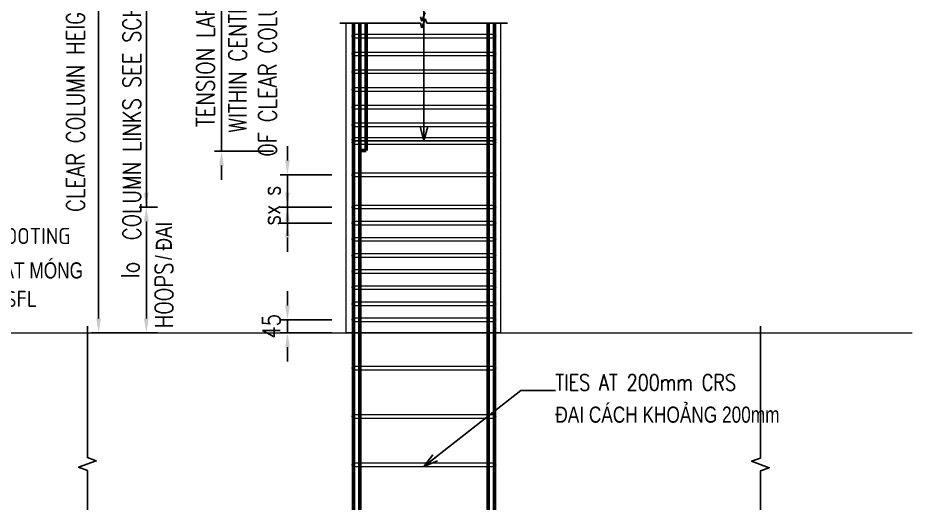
# Model space of a CAD drawing. Header units: millimetres. Extents: x -88960 to 836140, y 175458 to 320791.
# Drawn here: x 335731 to 348230, y 186258 to 193039 of the extents above; entities that cross this region are included whole.
import ezdxf
from ezdxf.enums import TextEntityAlignment as Align

# ---------------------------------------------------------------- set-up
doc = ezdxf.new("R2010")
doc.units = ezdxf.units.MM
doc.header["$LTSCALE"] = 1000
doc.layers.get('0').update_dxf_attribs({"linetype": 'CONTINUOUS'})
doc.layers.get('DEFPOINTS').update_dxf_attribs({"linetype": 'CONTINUOUS'})
for name, color, linetype, lineweight in [('Ap0102_dim', 145, 'CONTINUOUS', 25), ('Ap0104_leader', 145, 'CONTINUOUS', 25), ('Ap0202_T', 141, 'CONTINUOUS', 25), ('Ap0310_PSS', 130, 'CONTINUOUS', 18), ('Ap0311_H', 8, 'CONTINUOUS', 15), ('Ap0401_Reinf', 1, 'CONTINUOUS', 50), ('Ap0402_Reinf.S', 6, 'CONTINUOUS', 35), ('Ap0403_RT', 40, 'CONTINUOUS', 20)]:
    doc.layers.add(name, color=color, linetype=linetype, lineweight=lineweight)
doc.styles.add('ARC8', font='simplex', dxfattribs={"width": 0.8})
doc.styles.add('ISOCP', font='isocp.shx')
doc.styles.add('romans', font='romans.shx', dxfattribs={"width": 0.8})
doc.styles.add('vn-vni', font='vn_vni.shx', dxfattribs={"width": 0.8})
doc.dimstyles.new('TL 25', dxfattribs={"dimscale": 0, "dimtxt": 250, "dimasz": 200, "dimexe": 100, "dimexo": 200, "dimgap": 100, "dimtad": 1, "dimdec": 1, "dimlfac": 0.25, "dimdsep": 46, "dimtxsty": 'romans', "dimcen": 200, "dimdle": 100, "dimclrd": 256, "dimclre": 256, "dimclrt": 1, "dimaunit": 1, "dimadec": 0, "dimazin": 0, "dimtfac": 1, "dimtdec": 1, "dimtix": 1, "dimtmove": 2, "dimatfit": 3, "dimldrblk": 'OPEN30', "dimfxl": 1, "dimtolj": 1, "dimtzin": 0, "dimarcsym": 0})

# ---------------------------------------------------------------- blocks, each defined once
blk = doc.blocks.new('LEVELS')
blk.add_lwpolyline([(-3, 3), (3, 3), (0, 0)], close=True)
at = {"style": 'ISOCP'}
for tag, p in [('LEVEL_1R', (3, 8.75)), ('LEVEL_2R', (3, 4))]:
    blk.add_attdef(tag, text='', height=2.5, dxfattribs=at).set_placement(p, align=Align.RIGHT)
for tag, p in [('LEVEL_1L', (-3, 8.75)), ('LEVEL_2L', (-3, 4))]:
    blk.add_attdef(tag, p, '', height=2.5, dxfattribs=at)
blk = doc.blocks.new('_Open30')
at = {"color": 0, "linetype": 'ByBlock', "lineweight": -2}
for p, q in [((-1, 0.268), (0, 0)), ((0, 0), (-1, -0.268)), ((0, 0), (-1, 0))]:
    blk.add_line(p, q, dxfattribs=at)
blk = doc.blocks.new('*D203')
at = {"layer": 'Ap0102_dim', "lineweight": -2, "transparency": 16777216}
for p, q in [((337681, 199990), (336760, 199990)), ((336860, 188839), (336860, 199790)), ((337681, 188639), (336760, 188639))]:
    blk.add_line(p, q, dxfattribs=at)
at = {"layer": 'Ap0102_dim', "transparency": 16777216}
for points in [[(336827, 199790), (336893, 199790), (336860, 199990)], [(336827, 188839), (336893, 188839), (336860, 188639)]]:
    blk.add_solid(points, dxfattribs=at)
at = {"layer": 'DEFPOINTS', "color": 0, "transparency": 16777216}
for p in [(336860, 199990), (337881, 199990), (337881, 188639)]:
    blk.add_point(p, dxfattribs=at)
at = {"layer": 'Ap0102_dim', "color": 1, "transparency": 16777216, "insert": (336538, 192068), "char_height": 250, "attachment_point": 5, "rotation": 90, "style": 'romans'}
blk.add_mtext('\\A1;CLEAR COLUMN HEIGHT lc', dxfattribs=at)
blk = doc.blocks.new('*D204')
at = {"layer": 'Ap0102_dim', "lineweight": -2, "transparency": 16777216}
for p, q in [((337527, 198433), (337527, 198633)), ((337681, 198233), (337427, 198233)), ((337527, 190395), (337527, 198233)), ((337681, 190395), (337427, 190395)), ((337527, 190195), (337527, 189995))]:
    blk.add_line(p, q, dxfattribs=at)
at = {"layer": 'Ap0102_dim', "transparency": 16777216}
for points in [[(337493, 198433), (337560, 198433), (337527, 198233)], [(337493, 190195), (337560, 190195), (337527, 190395)]]:
    blk.add_solid(points, dxfattribs=at)
at = {"layer": 'DEFPOINTS', "color": 0, "transparency": 16777216}
for p in [(337527, 198233), (337881, 198233), (337881, 190395)]:
    blk.add_point(p, dxfattribs=at)
at = {"layer": 'Ap0102_dim', "color": 1, "transparency": 16777216, "insert": (337324, 192001), "char_height": 250, "attachment_point": 5, "rotation": 90, "style": 'romans'}
blk.add_mtext('\\A1;COLUMN LINKS SEE SCHEDULE', dxfattribs=at)
blk = doc.blocks.new('*D206')
at = {"layer": 'Ap0102_dim', "lineweight": -2, "transparency": 16777216}
for p, q in [((337681, 190395), (337427, 190395)), ((337527, 188839), (337527, 190195)), ((337681, 188639), (337427, 188639))]:
    blk.add_line(p, q, dxfattribs=at)
at = {"layer": 'Ap0102_dim', "transparency": 16777216}
for points in [[(337493, 190195), (337560, 190195), (337527, 190395)], [(337493, 188839), (337560, 188839), (337527, 188639)]]:
    blk.add_solid(points, dxfattribs=at)
at = {"layer": 'DEFPOINTS', "color": 0, "transparency": 16777216}
for p in [(337527, 190395), (337881, 190395, 450), (337881, 188639, 450)]:
    blk.add_point(p, dxfattribs=at)
at = {"layer": 'Ap0102_dim', "color": 1, "transparency": 16777216, "insert": (337302, 189517), "char_height": 250, "attachment_point": 5, "rotation": 90, "style": 'romans'}
blk.add_mtext('\\A1;lo', dxfattribs=at)
blk = doc.blocks.new('*D208')
at = {"layer": 'Ap0102_dim', "lineweight": -2, "transparency": 16777216}
for p, q in [((337681, 198233), (337427, 198233)), ((337527, 190595), (337527, 198033)), ((337681, 190395), (337427, 190395))]:
    blk.add_line(p, q, dxfattribs=at)
at = {"layer": 'Ap0102_dim', "transparency": 16777216}
for points in [[(337493, 198033), (337560, 198033), (337527, 198233)], [(337493, 190595), (337560, 190595), (337527, 190395)]]:
    blk.add_solid(points, dxfattribs=at)
at = {"layer": 'DEFPOINTS', "color": 0, "transparency": 16777216}
for p in [(337527, 198233), (337881, 198233, 450), (337881, 190395, 450)]:
    blk.add_point(p, dxfattribs=at)
at = {"layer": 'Ap0102_dim', "color": 1, "transparency": 16777216, "insert": (337774, 194314), "char_height": 250, "attachment_point": 5, "rotation": 90, "style": 'romans'}
blk.add_mtext('\\A1;TIES', dxfattribs=at)
blk = doc.blocks.new('*D209')
at = {"layer": 'Ap0102_dim', "lineweight": -2, "transparency": 16777216}
for p, q in [((337681, 190395), (337427, 190395)), ((337527, 188839), (337527, 190195)), ((337681, 188639), (337427, 188639))]:
    blk.add_line(p, q, dxfattribs=at)
at = {"layer": 'Ap0102_dim', "transparency": 16777216}
for points in [[(337493, 190195), (337560, 190195), (337527, 190395)], [(337493, 188839), (337560, 188839), (337527, 188639)]]:
    blk.add_solid(points, dxfattribs=at)
at = {"layer": 'DEFPOINTS', "color": 0, "transparency": 16777216}
for p in [(337527, 190395), (337881, 190395, 450), (337881, 188639, 450)]:
    blk.add_point(p, dxfattribs=at)
at = {"layer": 'Ap0102_dim', "color": 1, "transparency": 16777216, "insert": (337774, 189161), "char_height": 250, "attachment_point": 5, "rotation": 90, "style": 'romans'}
blk.add_mtext('\\A1;HOOPS', dxfattribs=at)
blk = doc.blocks.new('*D210')
at = {"layer": 'Ap0102_dim', "lineweight": -2, "transparency": 16777216}
for p, q in [((339499, 190595), (339499, 190795)), ((340121, 190395), (339399, 190395)), ((339499, 190170), (339499, 190395)), ((340121, 190170), (339399, 190170)), ((339499, 189970), (339499, 189770))]:
    blk.add_line(p, q, dxfattribs=at)
at = {"layer": 'Ap0102_dim', "transparency": 16777216}
for points in [[(339466, 190595), (339532, 190595), (339499, 190395)], [(339466, 189970), (339532, 189970), (339499, 190170)]]:
    blk.add_solid(points, dxfattribs=at)
at = {"layer": 'DEFPOINTS', "color": 0, "transparency": 16777216}
for p in [(339499, 190395), (340321, 190395, 450), (340321, 190170, 450)]:
    blk.add_point(p, dxfattribs=at)
at = {"layer": 'Ap0102_dim', "color": 1, "transparency": 16777216, "insert": (339274, 190283), "char_height": 250, "attachment_point": 5, "rotation": 90, "style": 'romans'}
blk.add_mtext('\\A1;sx', dxfattribs=at)
blk = doc.blocks.new('*D211')
at = {"layer": 'Ap0102_dim', "lineweight": -2, "transparency": 16777216}
for p, q in [((339499, 191046), (339499, 191246)), ((340121, 190846), (339399, 190846)), ((339499, 190395), (339499, 190846)), ((340121, 190395), (339399, 190395)), ((339499, 190195), (339499, 189995))]:
    blk.add_line(p, q, dxfattribs=at)
at = {"layer": 'Ap0102_dim', "transparency": 16777216}
for points in [[(339466, 191046), (339532, 191046), (339499, 190846)], [(339466, 190195), (339532, 190195), (339499, 190395)]]:
    blk.add_solid(points, dxfattribs=at)
at = {"layer": 'DEFPOINTS', "color": 0, "transparency": 16777216}
for p in [(339499, 190846), (340321, 190846, 450), (340321, 190395, 450)]:
    blk.add_point(p, dxfattribs=at)
at = {"layer": 'Ap0102_dim', "color": 1, "transparency": 16777216, "insert": (339274, 190621), "char_height": 250, "attachment_point": 5, "rotation": 90, "style": 'romans'}
blk.add_mtext('\\A1;s', dxfattribs=at)
blk = doc.blocks.new('*D214')
at = {"layer": 'Ap0102_dim', "lineweight": -2, "transparency": 16777216}
for p, q in [((338578, 194822), (338578, 195022)), ((339304, 194622), (338478, 194622)), ((338578, 194622), (338578, 191176)), ((339304, 191176), (338478, 191176)), ((338578, 190976), (338578, 190776))]:
    blk.add_line(p, q, dxfattribs=at)
at = {"layer": 'Ap0102_dim', "transparency": 16777216}
for points in [[(338545, 194822), (338611, 194822), (338578, 194622)], [(338545, 190976), (338611, 190976), (338578, 191176)]]:
    blk.add_solid(points, dxfattribs=at)
at = {"layer": 'DEFPOINTS', "color": 0, "transparency": 16777216}
for p in [(339504, 194622), (338578, 191176), (339504, 191176)]:
    blk.add_point(p, dxfattribs=at)
at = {"layer": 'Ap0102_dim', "color": 1, "transparency": 16777216, "char_height": 250, "attachment_point": 5, "rotation": 90, "style": 'romans'}
for s, insert in [('\\A1;WITHIN CENTRAL PART\\POF CLEAR COLUMN HEIGHT', (339011, 192899)), ('\\A1;TENSION LAP SPLICE', (338353, 192899))]:
    blk.add_mtext(s, dxfattribs=dict(at, insert=insert))
blk = doc.blocks.new('*D188')
at = {"layer": 'Ap0102_dim', "lineweight": -2, "transparency": 16777216}
for p, q in [((339499, 189019), (339499, 189219)), ((340121, 188819), (339399, 188819)), ((339499, 188639), (339499, 188819)), ((340121, 188639), (339399, 188639)), ((339499, 188439), (339499, 188239))]:
    blk.add_line(p, q, dxfattribs=at)
at = {"layer": 'Ap0102_dim', "transparency": 16777216}
for points in [[(339466, 189019), (339532, 189019), (339499, 188819)], [(339466, 188439), (339532, 188439), (339499, 188639)]]:
    blk.add_solid(points, dxfattribs=at)
at = {"layer": 'DEFPOINTS', "color": 0, "transparency": 16777216}
for p in [(339499, 188819), (340321, 188819, 450), (340321, 188639, 450)]:
    blk.add_point(p, dxfattribs=at)
at = {"layer": 'Ap0102_dim', "color": 1, "transparency": 16777216, "insert": (339274, 188729), "char_height": 250, "attachment_point": 5, "rotation": 90, "style": 'romans'}
blk.add_mtext('\\A1;45', dxfattribs=at)

msp = doc.modelspace()

# ---------------------------------------------------------------- linework, layer by layer
at = {"layer": 'Ap0104_leader'}
for p, q in [((341424.45183, 193114.85369, 225.22466), (341379.40683, 192991.09357, 225.22466)), ((341379.40683, 192991.09357, 225.22466), (341356.88433, 193052.97363, 225.22466)), ((341424.45183, 193024.76369, 225.22466), (341379.40683, 192901.00357, 225.22466)), ((341446.97433, 192962.88363, 225.22466), (341424.45183, 193024.76369, 225.22466)), ((341379.40683, 192901.00357, 225.22466), (341356.88433, 192962.88363, 225.22466))]:
    msp.add_line(p, q, dxfattribs=at)
at = {"layer": 'Ap0104_leader', "elevation": 225.22466}
msp.add_lwpolyline([(341356.88433, 192962.88363), (340230.75933, 192962.88363)], dxfattribs=at)
at = {"layer": 'Ap0104_leader'}
msp.add_lwpolyline([(342573.09933, 192962.88363), (341446.97433, 192962.88363)], dxfattribs=at)
at = {"layer": 'Ap0104_leader', "linetype": 'Continuous', "elevation": 450.44931}
for points in [[(336703.73583, 184148.05639), (336703.73583, 186713.34033), (336579.97571, 186758.38533), (336827.49595, 186848.47533), (336703.73583, 186893.52033), (336703.73583, 188728.65363)], [(346109.13183, 184148.05639), (346109.13183, 186707.48448), (346232.89195, 186752.52948), (345985.37171, 186842.61948), (346109.13183, 186887.66448), (346109.13183, 188728.65363)]]:
    msp.add_lwpolyline(points, dxfattribs=at)
at = {"layer": 'Ap0310_PSS'}
for p, q in [((340320.84933, 188638.56363, 450.44931), (340320.84933, 192962.88363, 450.44931)), ((342483.00933, 188638.56363, 450.44931), (342483.00933, 192962.88363, 450.44931)), ((336703.73583, 188638.56363, 450.44931), (340320.84933, 188638.56363, 450.44931)), ((342483.00933, 188638.56363, 450.44931), (346109.13183, 188638.56363, 450.44931))]:
    msp.add_line(p, q, dxfattribs=at)
at = {"layer": 'Ap0311_H'}
msp.add_line((334205.54013, 188638.56363, 450.44931), (348229.674, 188638.56363, 450.44931), dxfattribs=at)
at = {"layer": 'Ap0401_Reinf'}
for p, q in [((340419.94833, 192962.88363, 450.44931), (340419.94833, 184958.86639, 450.44931)), ((340510.03833, 186611.53863, 450.44931), (340510.03833, 192962.88363, 450.44931)), ((340600.12833, 191183.60613, 450.44931), (340600.12833, 192962.88363, 450.44931)), ((342302.82933, 186611.53863, 450.44931), (342302.82933, 192962.88363, 450.44931)), ((342392.91933, 192962.88363, 450.44931), (342392.91933, 186611.53863, 450.44931)), ((340510.03833, 184958.86639, 450.44931), (340510.03833, 191272.41563, 450.44931)), ((340600.12833, 191183.60613, 450.44931), (340510.03833, 191183.60613, 450.44931))]:
    msp.add_line(p, q, dxfattribs=at)
at = {"layer": 'Ap0401_Reinf', "elevation": 450.44931}
msp.add_lwpolyline([(342302.82933, 186611.53863), (342302.82933, 184958.86639, 0.4142135624), (342528.05433, 184733.64139), (343293.81933, 184733.64139), (343293.81933, 184823.73139), (342528.05433, 184823.73139, -0.4142135624), (342392.91933, 184958.86639), (342392.91933, 186611.53863)], format="xyb", dxfattribs=at)
at = {"layer": 'Ap0402_Reinf.S', "lineweight": 9}
msp.add_line((342483.00933, 188638.56363, 450.44931), (340320.84933, 188638.56363, 450.44931), dxfattribs=at)
at = {"layer": 'Ap0402_Reinf.S', "lineweight": 9, "elevation": 450.44931}
for points in [[(340419.94833, 192805.22613, 1), (340419.94833, 192760.18113), (342392.91933, 192760.18113, 1), (342392.91933, 192805.22613)], [(340419.94833, 192557.47863, 1), (340419.94833, 192512.43363), (342392.91933, 192512.43363, 1), (342392.91933, 192557.47863)], [(340419.94833, 192309.73113, 1), (340419.94833, 192264.68613), (342392.91933, 192264.68613, 1), (342392.91933, 192309.73113)], [(340419.94833, 192061.98363, 1), (340419.94833, 192016.93863), (342392.91933, 192016.93863, 1), (342392.91933, 192061.98363)], [(340419.94833, 191814.23613, 1), (340419.94833, 191769.19113), (342392.91933, 191769.19113, 1), (342392.91933, 191814.23613)], [(340419.94833, 191566.48863, 1), (340419.94833, 191521.44363), (342392.91933, 191521.44363, 1), (342392.91933, 191566.48863)], [(340419.94833, 191363.78613, 1), (340419.94833, 191318.74113), (342392.91933, 191318.74113, 1), (342392.91933, 191363.78613)], [(340419.94833, 191318.74113, 1), (340419.94833, 191273.69613), (342392.91933, 191273.69613, 1), (342392.91933, 191318.74113)], [(340419.94833, 190868.29113, 1), (340419.94833, 190823.24613), (342392.91933, 190823.24613, 1), (342392.91933, 190868.29113)], [(340419.94833, 190417.84113, 1), (340419.94833, 190372.79613), (342392.91933, 190372.79613, 1), (342392.91933, 190417.84113)], [(340419.94833, 190192.61613, 1), (340419.94833, 190147.57113), (342392.91933, 190147.57113, 1), (342392.91933, 190192.61613)], [(340419.94833, 189967.39113, 1), (340419.94833, 189922.34613), (342392.91933, 189922.34613, 1), (342392.91933, 189967.39113)], [(340419.94833, 189742.16613, 1), (340419.94833, 189697.12113), (342392.91933, 189697.12113, 1), (342392.91933, 189742.16613)], [(340419.94833, 189516.94113, 1), (340419.94833, 189471.89613), (342392.91933, 189471.89613, 1), (342392.91933, 189516.94113)], [(340419.94833, 189291.71613, 1), (340419.94833, 189246.67113), (342392.91933, 189246.67113, 1), (342392.91933, 189291.71613)], [(340419.94833, 189066.49113, 1), (340419.94833, 189021.44613), (342392.91933, 189021.44613, 1), (342392.91933, 189066.49113)], [(340419.94833, 188841.26613, 1), (340419.94833, 188796.22113), (342392.91933, 188796.22113, 1), (342392.91933, 188841.26613)], [(340419.94833, 188165.59113, 1), (340419.94833, 188120.54613), (342392.91933, 188120.54613, 1), (342392.91933, 188165.59113)], [(340419.94833, 187489.91613, 1), (340419.94833, 187444.87113), (342392.91933, 187444.87113, 1), (342392.91933, 187489.91613)], [(340419.94833, 186814.24113, 1), (340419.94833, 186769.19613), (342392.91933, 186769.19613, 1), (342392.91933, 186814.24113)]]:
    msp.add_lwpolyline(points, format="xyb", close=True, dxfattribs=at)

# ---------------------------------------------------------------- block references
at = {"layer": 'Ap0403_RT'}
ref = msp.add_blockref('LEVELS', (334597.1393, 188638.56363, 450.44931), dxfattribs=dict(at, xscale=90.09, yscale=90.09, zscale=90.09))
ref.add_attrib('LEVEL_1L', 'TOP OF FOOTING', (334326.8693, 189877.66583, 450.44931), dxfattribs={"layer": '0', "height": 225.225, "style": 'ISOCP'})
ref.add_attrib('LEVEL_2L', '+AA.BBm SFL', (334326.8693, 188999.28833, 450.44931), dxfattribs={"layer": '0', "height": 225.225, "style": 'ISOCP'})

# ---------------------------------------------------------------- texts
at = {"layer": 'Ap0202_T', "style": 'vn-vni', "width": 0.8}
msp.add_text('/ ÑAI', height=225.225, rotation=90, dxfattribs=at).set_placement((337771.15768, 189655.40904), align=Align.MIDDLE_LEFT)
msp.add_text('CAO TRÌNH MAËT MOÙNG', height=225.225, dxfattribs=at).set_placement((333924.83247, 189397.45896, 450.44931))
msp.add_text('ÑAI CAÙCH KHOAÛNG 200mm', height=225.225, dxfattribs=at).set_placement((343243.47875, 187494.42063, 450.44931), align=Align.MIDDLE_LEFT)
at = {"layer": 'Ap0403_RT', "style": 'ARC8', "width": 0.8}
msp.add_text('TIES AT 200mm CRS', height=225.225, dxfattribs=at).set_placement((343243.47875, 187944.87063, 450.44931), align=Align.MIDDLE_LEFT)

# ---------------------------------------------------------------- dimensions: what is measured, and where the dimension line sits
at = {"layer": 'Ap0102_dim'}
for base, p1, p2, text, picture, middle in [((336860.04198, 199989.90363, 450.44931), (337880.73918, 188638.56363, 450.44931), (337880.73918, 199989.90363, 450.44931), 'CLEAR COLUMN HEIGHT lc', '*D203', (336537.82558, 192067.95897, 450.44931)), ((337526.70798, 198233.14863, 450.44931), (337880.73918, 190395.31863, 450.44931), (337880.73918, 198233.14863, 450.44931), 'COLUMN LINKS SEE SCHEDULE', '*D204', (337324.00548, 192001.35264, 450.44931)), ((337526.70798, 198233.14863), (337880.73918, 190395.31863, 450.44931), (337880.73918, 198233.14863, 450.44931), 'TIES', '*D208', (337774.45548, 194314.23363)), ((337526.70798, 190395.31863), (337880.73918, 188638.56363, 450.44931), (337880.73918, 190395.31863, 450.44931), 'HOOPS', '*D209', (337774.45548, 189160.81494))]:
    dim = msp.add_linear_dim(base=base, p1=p1, p2=p2, angle=90, text=text, dimstyle='TL 25', override={"dimscale": 1}, dxfattribs=at)
    dim.commit()
    dim.dimension.update_dxf_attribs({"geometry": picture, "text_midpoint": middle, "dimtype": 160})
for base, p1, p2, text, picture, middle in [((338577.99043, 191176.39893, 450.44931), (339504.11563, 194622.34143, 450.44931), (339504.11563, 191176.39893, 450.44931), 'TENSION LAP SPLICE\\XWITHIN CENTRAL PART\\POF CLEAR COLUMN HEIGHT', '*D214', (338577.99043, 192899.37018, 450.44931)), ((339498.90421, 190845.76863), (340320.84933, 190395.31863, 450.44931), (340320.84933, 190845.76863, 450.44931), 's', '*D211', (339273.90421, 190620.54363)), ((339498.90421, 190395.31863), (340320.84933, 190170.09363, 450.44931), (340320.84933, 190395.31863, 450.44931), 'sx', '*D210', (339273.90421, 190282.70613)), ((337526.70798, 190395.31863), (337880.73918, 188638.56363, 450.44931), (337880.73918, 190395.31863, 450.44931), 'lo', '*D206', (337301.70798, 189516.94113))]:
    dim = msp.add_linear_dim(base=base, p1=p1, p2=p2, angle=90, text=text, dimstyle='TL 25', override={"dimscale": 1}, dxfattribs=at)
    dim.commit()
    dim.dimension.update_dxf_attribs({"geometry": picture, "text_midpoint": middle})
dim = msp.add_linear_dim(base=(339498.90421, 188818.74363), p1=(340320.84933, 188638.56363, 450.44931), p2=(340320.84933, 188818.74363, 450.44931), angle=90, dimstyle='TL 25', override={"dimscale": 1}, dxfattribs=at)
dim.commit()
dim.dimension.update_dxf_attribs({"geometry": '*D188', "text_midpoint": (339273.90421, 188728.65363)})

# ---------------------------------------------------------------- leaders
at = {"layer": 'Ap0104_leader'}
for points in [[(341406.43383, 191318.74113, 450.44931), (341406.43383, 195866.86453, 450.44931), (343168.59423, 195868.28613, 450.44931)], [(341406.43383, 186769.19613, 450.44931), (342759.84396, 187832.25813, 450.44931), (343243.47875, 187832.25813, 450.44931)]]:
    msp.add_leader(points, dimstyle='TL 25', override={"dimscale": 1}, dxfattribs=at)

doc.saveas('drawing.dxf')
